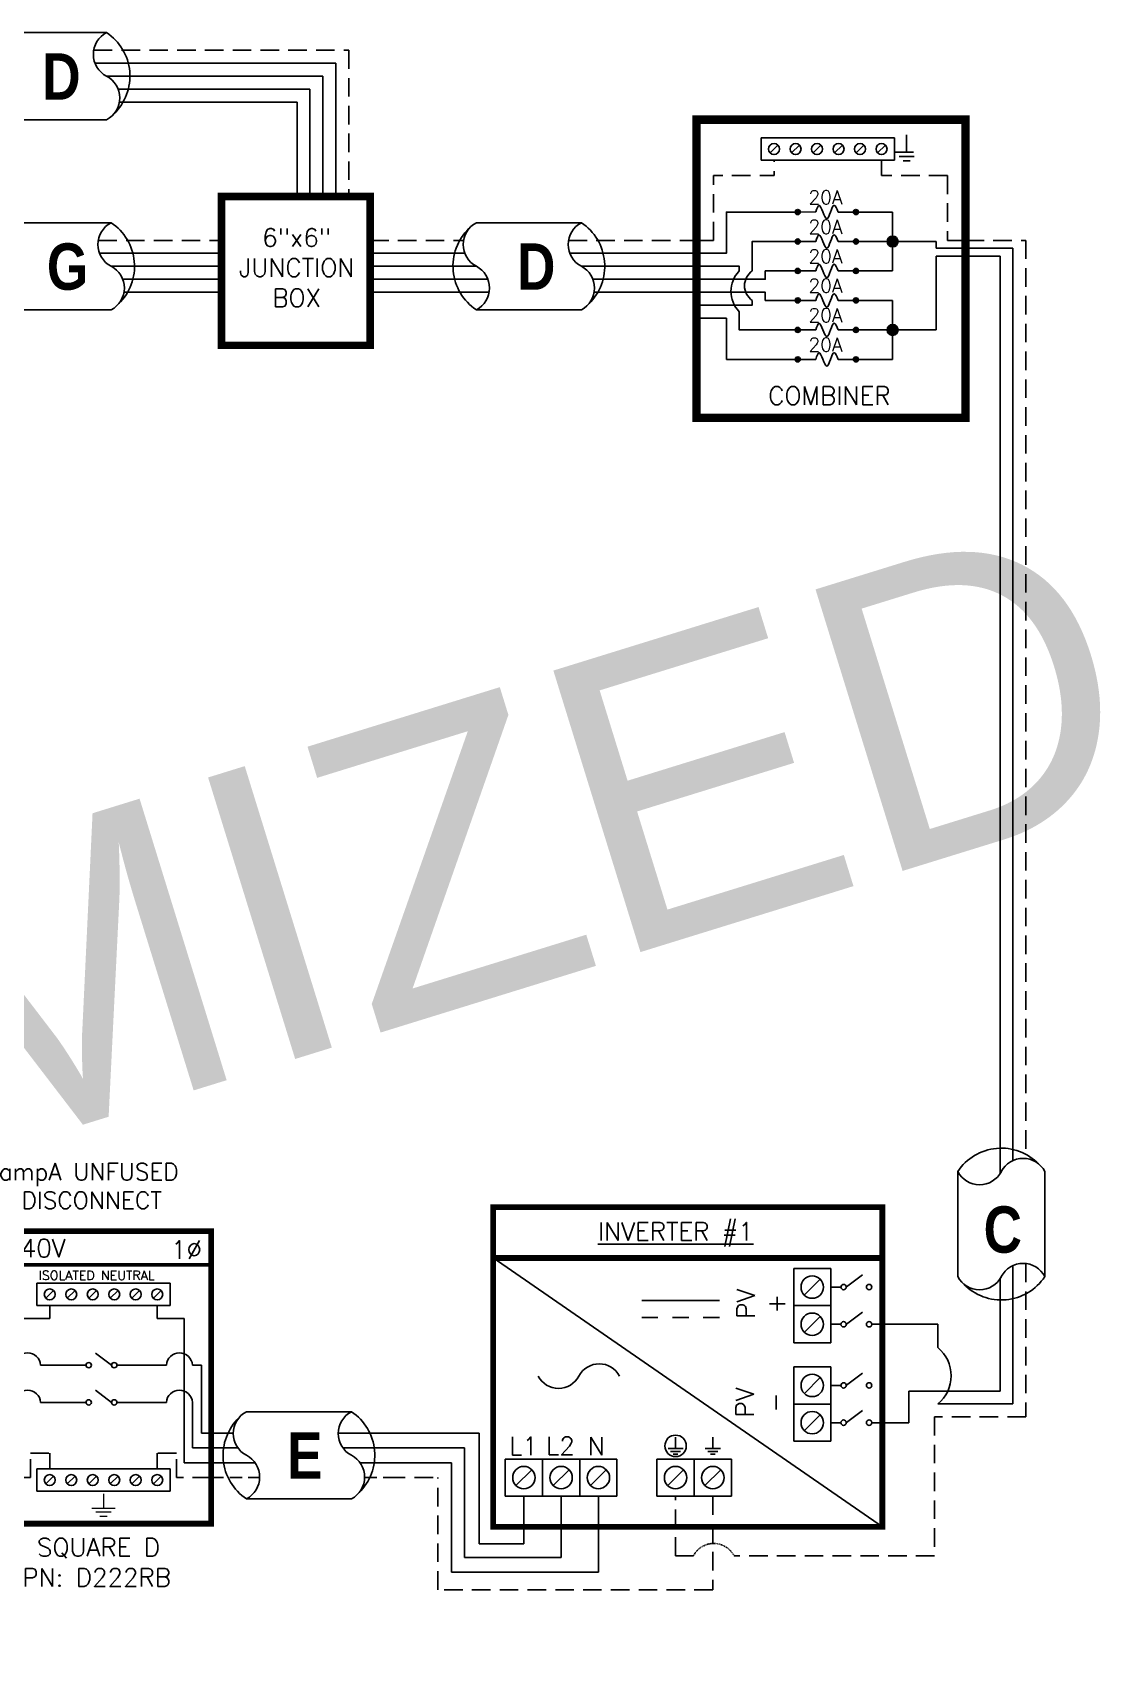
# Model space of a CAD drawing. Header units: feet. Extents: x 14802 to 15625, y 20870 to 21434.
# Drawn here: x 15408.3 to 15625.3, y 21061.4 to 21391.1 of the extents above; entities that cross this region are included whole.
import ezdxf

# ---------------------------------------------------------------- set-up
doc = ezdxf.new("R2010")
doc.units = ezdxf.units.FT
doc.header["$MEASUREMENT"] = 0
doc.linetypes.add('HIDDEN', pattern=[0.375, 0.25, -0.125])
doc.layers.add('TEXT', color=7, linetype='Continuous')
doc.layers.add('Z - TITLEBLOCK TXT', color=7, linetype='Continuous')
doc.styles.add('ONE LINE TXT', font='techb___.ttf')
doc.styles.get("Standard").update_dxf_attribs({"font": 'simplex.shx'})
doc.styles.add('TITLE BBLOCK TEXT', font='ARIALUNI.TTF')

# ---------------------------------------------------------------- blocks, each defined once
blk = doc.blocks.new('6x6box')
at = {"lineweight": 50, "const_width": 1.53}
blk.add_lwpolyline([(30.1, 0), (0, 0), (0, 30.1), (30.1, 30.1)], close=True, dxfattribs=at)
at = {"color": 1, "insert": (15.24, 15.71), "char_height": 3.6576, "width": 0.4767, "attachment_point": 5}
blk.add_mtext('6"x6"  JUNCTION BOX  ', dxfattribs=at)
blk = doc.blocks.new('*U14')
at = {"color": 7, "linetype": 'Continuous'}
for p, q in [((-7.14, 13.31), (-28.39, 13.31)), ((-28.39, -4.31), (-7.14, -4.31))]:
    blk.add_line(p, q, dxfattribs=at)
at = {"color": 7}
for p, q in [((-35.53, 9), (-31.05, 9)), ((-9.81, 9), (0, 9))]:
    blk.add_line(p, q, dxfattribs=at)
at = {"color": 10}
for p, q in [((-35.53, 6), (-30.11, 6)), ((-8.87, 6), (0, 6))]:
    blk.add_line(p, q, dxfattribs=at)
at = {"color": 253}
for p, q in [((-35.53, 3), (-26.66, 3)), ((-5.41, 3), (0, 3))]:
    blk.add_line(p, q, dxfattribs=at)
at = {"color": 92, "linetype": 'HIDDEN', "ltscale": 10}
for p, q in [((-4.48, 0), (0, 0)), ((-35.53, 0), (-25.72, 0))]:
    blk.add_line(p, q, dxfattribs=at)
at = {"linetype": 'Continuous'}
for centre, start, end in [((-26.08, 8.91), 117.6639, 242.3361), ((-4.83, 8.91), 117.6639, 242.3361), ((-30.7, 0.09), 297.6639, 62.3361), ((-9.45, 0.09), 297.6639, 62.3361)]:
    blk.add_arc(centre, 4.98, start, end, dxfattribs=at)
at = {"color": 7, "linetype": 'Continuous'}
for centre, start, end in [((-12.99, 4.5), 313.9732, 56.4265), ((-22.54, 4.5), 133.9732, 236.4265)]:
    blk.add_arc(centre, 10.58, start, end, dxfattribs=at)
blk = doc.blocks.new('unfusedDisconnect')
at = {"lineweight": 50}
blk.add_line((-43.61, 43.06), (0, 43.06), dxfattribs=at)
at = {"color": 1, "linetype": 'Continuous'}
for p, q in [((-35.27, 34.78), (-35.27, 39.32)), ((-35.27, 39.32), (-8.32, 39.32)), ((-8.32, 39.32), (-8.32, 34.78)), ((-8.32, 34.78), (-35.27, 34.78)), ((-23.43, 25.18), (-20.16, 22.74)), ((-31.89, 22.73), (-25.32, 22.73)), ((-19.08, 22.73), (-11.7, 22.73)), ((-23.43, 17.65), (-20.16, 15.2)), ((-31.89, 15.2), (-25.32, 15.2)), ((-19.08, 15.2), (-11.7, 15.19)), ((-35.27, 1.76), (-8.32, 1.76)), ((-35.27, 1.76), (-35.27, -2.78)), ((-8.32, 1.76), (-8.32, -2.78)), ((-8.32, -2.78), (-35.27, -2.78))]:
    blk.add_line(p, q, dxfattribs=at)
at = {"color": 4, "linetype": 'Continuous'}
for p, q in [((-31.89, 37.83), (-33.46, 36.26)), ((-27.53, 37.83), (-29.11, 36.26)), ((-23.18, 37.83), (-24.76, 36.26)), ((-18.83, 37.83), (-20.41, 36.26)), ((-14.48, 37.83), (-16.06, 36.26)), ((-10.13, 37.83), (-11.7, 36.26)), ((-31.89, 0.28), (-33.46, -1.3)), ((-27.53, 0.28), (-29.11, -1.3)), ((-23.18, 0.28), (-24.76, -1.3)), ((-18.83, 0.28), (-20.41, -1.3)), ((-14.48, 0.28), (-16.06, -1.3)), ((-10.13, 0.28), (-11.7, -1.3))]:
    blk.add_line(p, q, dxfattribs=at)
at = {"color": 253, "linetype": 'Continuous'}
for p, q in [((-32.67, 32.17), (-32.67, 34.78)), ((-10.92, 32.17), (-10.92, 34.78)), ((-38.16, 3), (-38.16, 32.17)), ((-38.16, 32.17), (-32.67, 32.17)), ((-5.43, 32.17), (-10.92, 32.17)), ((-5.43, 3), (-5.43, 32.17)), ((-43.61, 3), (-38.16, 3)), ((0, 3), (-5.43, 3))]:
    blk.add_line(p, q, dxfattribs=at)
at = {"color": 7, "linetype": 'Continuous'}
for p, q in [((-41.66, 9), (-41.66, 22.73)), ((-39.8, 22.73), (-41.66, 22.73)), ((-31.89, 22.73), (-34.52, 22.73)), ((-11.7, 22.73), (-9.07, 22.73)), ((-3.79, 22.73), (-1.93, 22.73)), ((-1.93, 9), (-1.93, 22.73))]:
    blk.add_line(p, q, dxfattribs=at)
at = {"color": 10, "linetype": 'Continuous'}
for p, q in [((-39.8, 6), (-39.8, 15.2)), ((-31.89, 15.2), (-34.52, 15.2)), ((-11.7, 15.2), (-9.07, 15.2)), ((-3.79, 6), (-3.79, 15.2)), ((-43.61, 6), (-39.8, 6)), ((0, 6), (-3.79, 6))]:
    blk.add_line(p, q, dxfattribs=at)
at = {"color": 7}
for p, q in [((-43.61, 9), (-41.66, 9)), ((0, 9), (-1.93, 9))]:
    blk.add_line(p, q, dxfattribs=at)
at = {"color": 92, "linetype": 'HIDDEN', "ltscale": 15}
for p, q in [((-36.58, 0), (-36.58, 4.9)), ((-36.58, 4.9), (-32.67, 4.9)), ((-32.67, 4.9), (-32.67, 1.76)), ((-7.01, 4.9), (-10.92, 4.9)), ((-10.92, 4.9), (-10.92, 1.76)), ((-7.01, 0), (-7.01, 4.9)), ((-43.61, 0), (-36.58, 0)), ((0, 0), (-7.01, 0))]:
    blk.add_line(p, q, dxfattribs=at)
at = {"lineweight": 50, "const_width": 1.19}
blk.add_lwpolyline([(-43.61, -9.34), (-43.61, 49.84), (0, 49.84), (0, -9.34)], close=True, dxfattribs=at)
at = {"color": 92, "linetype": 'Continuous', "lineweight": 5, "ltscale": 0.05, "flags": 128}
for points in [[(-24.14, -6.17), (-19.45, -6.17)], [(-21.8, -3.32), (-21.8, -6.17)], [(-20.27, -7.03), (-23.32, -7.03)], [(-21.08, -7.9), (-22.51, -7.9)]]:
    blk.add_lwpolyline(points, dxfattribs=at)
at = {"color": 4, "linetype": 'Continuous'}
for centre in [(-32.67, 37.05), (-28.32, 37.05), (-23.97, 37.05), (-19.62, 37.05), (-15.27, 37.05), (-10.92, 37.05), (-32.67, -0.51), (-28.32, -0.51), (-23.97, -0.51), (-19.62, -0.51), (-15.27, -0.51), (-10.92, -0.51)]:
    blk.add_circle(centre, 1.11, dxfattribs=at)
at = {"color": 1, "linetype": 'Continuous'}
for centre in [(-24.78, 22.73), (-19.62, 22.73), (-24.78, 15.2), (-19.62, 15.2)]:
    blk.add_circle(centre, 0.541, dxfattribs=at)
at = {"color": 7, "linetype": 'Continuous'}
for centre in [(-37.16, 22.58), (-6.43, 22.58)]:
    blk.add_arc(centre, 2.64, 3.2819, 176.7181, dxfattribs=at)
at = {"color": 10, "linetype": 'Continuous'}
for centre in [(-37.16, 15.04), (-6.43, 15.04)]:
    blk.add_arc(centre, 2.64, 3.2819, 176.7181, dxfattribs=at)
at = {"color": 4, "linetype": 'Continuous'}
blk.add_text('ISOLATED NEUTRAL', height=1.8743, dxfattribs=at).set_placement((-34.91, 39.97))
at = {"color": 1}
for s, width, gutter_width, heights, insert, char_height, attachment_point in [('\\A1;\\pi12.228;ampA UNFUSED \\P\\pi16.834;DISCONNECT', 64.922, 0, [11.89], (-55.21, 63.58), 3.4544, 1), ('240V', 0.1481, 0.75, [0], (-35.55, 46.4), 3.658, 5), ('1∅', 0.1481, 0.75, [0], (-4.98, 46.1), 3.658, 5), ('\\A1;\\pi11.999,t30.287;SQUARE D\\P\\pi9.0377,t27.326;PN: D222RB', 51.6906, 0.203, [45.94], (-47.25, -12.27), 3.6576, 1)]:
    blk.add_mtext_dynamic_manual_height_columns(s, width=width, gutter_width=gutter_width, heights=heights, dxfattribs=dict(at, insert=insert, char_height=char_height, attachment_point=attachment_point))
blk = doc.blocks.new('*U28')
at = {"color": 7}
for name, p in [('unfusedDisconnect', (0, 0)), ('*U14', (-43.61, 0))]:
    blk.add_blockref(name, p, dxfattribs=at)
at = {"layer": 'Z - TITLEBLOCK TXT', "color": 1, "linetype": 'Continuous', "insert": (-63.63, 8.88), "char_height": 9.3833, "attachment_point": 1, "style": 'ONE LINE TXT'}
blk.add_mtext_dynamic_manual_height_columns('{\\W1;\\C256;B}', width=0.1385, gutter_width=2.13, heights=[0], dxfattribs=at)
blk = doc.blocks.new('3stringCombiner')
at = {"linetype": 'Continuous'}
h = blk.add_hatch(color=7, dxfattribs=at)
h.dxf.hatch_style = 1
edge = h.paths.add_edge_path()
edge.add_arc((20.51, 41.65), 0.513, 0, 360)
h = blk.add_hatch(color=7, dxfattribs=at)
h.dxf.hatch_style = 1
edge = h.paths.add_edge_path()
edge.add_arc((32.29, 41.65), 0.513, 0, 360)
h = blk.add_hatch(color=254, dxfattribs=at)
h.dxf.hatch_style = 1
edge = h.paths.add_edge_path()
edge.add_arc((39.7, 35.69), 1.11, 0, 360)
h = blk.add_hatch(color=7, dxfattribs=at)
h.dxf.hatch_style = 1
edge = h.paths.add_edge_path()
edge.add_arc((20.51, 35.69), 0.513, 0, 360)
h = blk.add_hatch(color=7, dxfattribs=at)
h.dxf.hatch_style = 1
edge = h.paths.add_edge_path()
edge.add_arc((32.29, 35.69), 0.513, 0, 360)
h = blk.add_hatch(color=7, dxfattribs=at)
h.dxf.hatch_style = 1
edge = h.paths.add_edge_path()
edge.add_arc((20.51, 29.73), 0.513, 0, 360)
h = blk.add_hatch(color=7, dxfattribs=at)
h.dxf.hatch_style = 1
edge = h.paths.add_edge_path()
edge.add_arc((32.29, 29.73), 0.513, 0, 360)
h = blk.add_hatch(color=253, dxfattribs=at)
h.dxf.hatch_style = 1
edge = h.paths.add_edge_path()
edge.add_arc((20.51, 23.77), 0.513, 0, 360)
h = blk.add_hatch(color=253, dxfattribs=at)
h.dxf.hatch_style = 1
edge = h.paths.add_edge_path()
edge.add_arc((32.29, 23.77), 0.513, 0, 360)
h = blk.add_hatch(color=253, dxfattribs=at)
h.dxf.hatch_style = 1
edge = h.paths.add_edge_path()
edge.add_arc((20.51, 17.8), 0.513, 0, 360)
h = blk.add_hatch(color=253, dxfattribs=at)
h.dxf.hatch_style = 1
edge = h.paths.add_edge_path()
edge.add_arc((32.29, 17.8), 0.513, 0, 360)
h = blk.add_hatch(color=254, dxfattribs=at)
h.dxf.hatch_style = 1
edge = h.paths.add_edge_path()
edge.add_arc((39.7, 17.8), 1.11, 0, 360)
h = blk.add_hatch(color=253, dxfattribs=at)
h.dxf.hatch_style = 1
edge = h.paths.add_edge_path()
edge.add_arc((20.51, 11.84), 0.513, 0, 360)
h = blk.add_hatch(color=253, dxfattribs=at)
h.dxf.hatch_style = 1
edge = h.paths.add_edge_path()
edge.add_arc((32.29, 11.84), 0.513, 0, 360)
at = {"color": 1, "linetype": 'Continuous'}
for p, q in [((13.11, 52.12), (13.11, 56.66)), ((13.11, 56.66), (40.06, 56.66)), ((40.06, 56.66), (40.06, 52.12)), ((40.06, 52.12), (13.11, 52.12)), ((21.03, 41.65), (24.16, 41.66)), ((28.66, 41.65), (31.78, 41.65)), ((21.03, 35.69), (24.16, 35.69)), ((28.66, 35.69), (31.78, 35.69)), ((21.03, 29.73), (24.16, 29.73)), ((28.66, 29.73), (31.78, 29.73)), ((21.03, 23.77), (24.16, 23.77)), ((28.66, 23.77), (31.78, 23.77)), ((21.03, 17.8), (24.16, 17.81)), ((28.66, 17.8), (31.78, 17.8)), ((21.03, 11.84), (24.16, 11.85)), ((28.66, 11.84), (31.78, 11.84))]:
    blk.add_line(p, q, dxfattribs=at)
at = {"color": 4, "linetype": 'Continuous'}
for p, q in [((16.49, 55.18), (14.92, 53.6)), ((20.84, 55.18), (19.27, 53.6)), ((25.19, 55.18), (23.62, 53.6)), ((29.54, 55.18), (27.97, 53.6)), ((33.89, 55.18), (32.32, 53.6)), ((38.25, 55.18), (36.67, 53.6))]:
    blk.add_line(p, q, dxfattribs=at)
at = {"color": 92, "linetype": 'HIDDEN', "ltscale": 15}
for p, q in [((37.46, 49.04), (37.46, 52.12)), ((50.81, 49.04), (37.46, 49.04)), ((50.81, 49.04), (50.81, 35.92)), ((0, 35.92), (3.44, 35.92)), ((50.81, 35.92), (54.46, 35.92))]:
    blk.add_line(p, q, dxfattribs=at)
at = {"color": 7, "linetype": 'Continuous'}
for p, q in [((0, 33.3), (3.44, 33.3)), ((48.55, 35.69), (39.7, 35.69)), ((48.55, 34.31), (48.55, 35.69)), ((48.55, 34.31), (54.46, 34.31)), ((0, 28.06), (3.43, 28.06)), ((0, 22.81), (3.44, 22.81))]:
    blk.add_line(p, q, dxfattribs=at)
at = {"color": 253, "linetype": 'Continuous'}
for p, q in [((0, 30.68), (3.44, 30.68)), ((48.55, 32.71), (48.55, 17.8)), ((48.55, 32.71), (54.46, 32.71)), ((0, 25.43), (3.44, 25.43)), ((0, 20.19), (3.44, 20.19)), ((6.06, 20.19), (6.06, 11.84)), ((48.55, 17.8), (39.7, 17.8)), ((6.06, 11.84), (13.92, 11.84))]:
    blk.add_line(p, q, dxfattribs=at)
at = {"lineweight": 50, "const_width": 1.71}
blk.add_lwpolyline([(54.46, 0), (0, 0), (0, 60.34), (54.46, 60.34)], close=True, dxfattribs=at)
blk.add_lwpolyline([(54.46, 0), (0, 0), (0, 60.34), (54.46, 60.34)], close=True, dxfattribs=at)
at = {"color": 92, "linetype": 'HIDDEN', "ltscale": 15, "flags": 128}
for points in [[(42.53, 57.24), (42.53, 53.74)], [(40.18, 53.74), (44.87, 53.74)], [(44.05, 52.87), (41, 52.87)], [(3.44, 35.92), (3.44, 49.04), (15.71, 49.04), (15.71, 52.12)], [(43.24, 52.01), (41.81, 52.01)]]:
    blk.add_lwpolyline(points, dxfattribs=at)
at = {"color": 7, "linetype": 'Continuous', "flags": 128}
for points in [[(3.44, 33.3), (6.06, 33.3), (6.06, 41.65), (13.92, 41.65)], [(13.92, 41.65), (20.51, 41.65)], [(32.29, 41.65), (39.7, 41.65)], [(39.7, 41.65), (39.7, 29.73)], [(11.3, 29.73), (11.3, 35.69), (13.92, 35.69)], [(13.92, 35.69), (20.51, 35.69)], [(13.92, 35.69), (20.51, 35.69)], [(32.29, 35.69), (39.7, 35.69)], [(3.43, 28.06), (13.92, 28.06), (13.92, 29.73)], [(13.92, 29.73), (20.51, 29.73)], [(13.92, 29.73), (20.51, 29.73)], [(32.29, 29.73), (39.7, 29.73)], [(3.44, 22.81), (11.3, 22.81), (11.3, 23.77)]]:
    blk.add_lwpolyline(points, dxfattribs=at)
at = {"color": 253, "linetype": 'Continuous', "flags": 128}
for points in [[(3.44, 30.68), (8.68, 30.68), (8.68, 29.73)], [(3.44, 25.43), (13.92, 25.43), (13.92, 23.77)], [(13.92, 23.77), (20.51, 23.77)], [(13.92, 23.77), (20.51, 23.77)], [(32.29, 23.77), (39.7, 23.77)], [(39.7, 23.77), (39.7, 11.84)], [(6.06, 20.19), (3.44, 20.19)], [(8.68, 21.46), (8.68, 17.8), (13.92, 17.8)], [(13.92, 17.8), (20.51, 17.8)], [(13.92, 17.8), (20.51, 17.8)], [(32.29, 17.8), (39.7, 17.8)], [(13.92, 11.84), (20.51, 11.84)], [(32.29, 11.84), (39.7, 11.84)]]:
    blk.add_lwpolyline(points, dxfattribs=at)
at = {"color": 4, "linetype": 'Continuous'}
for centre in [(15.71, 54.39), (20.06, 54.39), (24.41, 54.39), (28.76, 54.39), (33.11, 54.39), (37.46, 54.39)]:
    blk.add_circle(centre, 1.11, dxfattribs=at)
at = {"color": 7, "linetype": 'Continuous'}
for centre, radius in [((20.51, 41.65), 0.513), ((32.29, 41.65), 0.513), ((39.7, 35.69), 1.11), ((39.7, 35.69), 1.11), ((20.51, 35.69), 0.513), ((32.29, 35.69), 0.513), ((20.51, 29.73), 0.513), ((32.29, 29.73), 0.513), ((39.7, 17.8), 1.11), ((39.7, 17.8), 1.11)]:
    blk.add_circle(centre, radius, dxfattribs=at)
at = {"color": 253, "linetype": 'Continuous'}
for centre in [(20.51, 23.77), (32.29, 23.77), (20.51, 17.8), (32.29, 17.8), (20.51, 11.84), (32.29, 11.84)]:
    blk.add_circle(centre, 0.513, dxfattribs=at)
blk.add_arc((12.9, 25.59), 5.91, 135.6055, 224.3945, dxfattribs=at)
at = {"color": 7, "linetype": 'Continuous'}
blk.add_arc((13.34, 26.75), 3.61, 124.3567, 235.6433, dxfattribs=at)
at = {"color": 1, "linetype": 'Continuous'}
for points in [[(24.16, 41.66), (24.82, 42.99), (26.41, 40.31), (27.87, 42.99), (28.66, 41.65)], [(24.16, 35.69), (24.82, 37.03), (26.41, 34.34), (27.87, 37.03), (28.66, 35.69)], [(24.16, 29.73), (24.82, 31.07), (26.41, 28.38), (27.87, 31.07), (28.66, 29.73)], [(24.16, 23.77), (24.82, 25.11), (26.41, 22.42), (27.87, 25.11), (28.66, 23.77)], [(24.16, 17.81), (24.82, 19.15), (26.41, 16.46), (27.87, 19.15), (28.66, 17.8)], [(24.16, 11.85), (24.82, 13.19), (26.41, 10.5), (27.87, 13.19), (28.66, 11.84)]]:
    blk.add_spline(points, degree=3, dxfattribs=at)
for p in [(22.67, 43.23), (22.67, 37.27), (22.67, 31.31), (22.67, 25.35), (22.67, 19.39), (22.67, 13.43)]:
    blk.add_text('20A', height=2.778, dxfattribs=at).set_placement(p)
at = {"color": 1, "insert": (26.91, 4.5), "char_height": 3.658, "attachment_point": 5}
blk.add_mtext_dynamic_manual_height_columns('COMBINER', width=1.1897, gutter_width=7.17, heights=[0], dxfattribs=at)

msp = doc.modelspace()

# ---------------------------------------------------------------- linework, layer by layer
at = {"color": 7, "linetype": 'Continuous'}
for p, q in [((15423.32, 21391.11), (15402.08, 21391.11)), ((15420.99, 21384.91), (15469.74, 21384.91)), ((15469.74, 21384.91), (15469.74, 21357.94)), ((15425.66, 21379.67), (15464.49, 21379.67)), ((15464.49, 21379.67), (15464.49, 21357.94)), ((15402.08, 21373.48), (15423.32, 21373.48)), ((15424.25, 21352.65), (15403, 21352.65)), ((15519.41, 21352.65), (15498.16, 21352.65)), ((15421.91, 21346.46), (15446.56, 21346.46)), ((15476.67, 21346.46), (15495.83, 21346.46)), ((15517.07, 21346.46), (15542.7, 21346.46)), ((15606.76, 21347.47), (15606.76, 21162.93)), ((15426.58, 21341.22), (15446.56, 21341.22)), ((15476.67, 21341.22), (15500.5, 21341.22)), ((15521.74, 21341.22), (15542.7, 21341.22)), ((15403, 21335.02), (15424.25, 21335.02)), ((15498.16, 21335.02), (15519.41, 21335.02)), ((15595.59, 21160.71), (15595.59, 21139.46)), ((15613.22, 21139.46), (15613.22, 21160.71)), ((15580.33, 21088.85), (15501.56, 21143.23)), ((15606.76, 21141.69), (15606.76, 21113.69)), ((15547.38, 21134.62), (15531.62, 21134.62)), ((15534.91, 21131.21), (15531.62, 21131.21)), ((15541.15, 21131.21), (15537.85, 21131.21)), ((15547.38, 21131.21), (15544.09, 21131.21)), ((15591.59, 21129.81), (15578.19, 21129.81)), ((15591.59, 21125.09), (15591.59, 21129.81)), ((15606.76, 21113.69), (15591.59, 21113.69)), ((15480.02, 21107.81), (15498.72, 21107.81)), ((15498.72, 21107.81), (15498.72, 21085.43)), ((15507.78, 21095.02), (15507.78, 21085.43)), ((15507.78, 21085.43), (15498.72, 21085.43))]:
    msp.add_line(p, q, dxfattribs=at)
at = {"color": 253, "linetype": 'Continuous'}
for p, q in [((15423.32, 21382.29), (15467.12, 21382.29)), ((15467.12, 21382.29), (15467.12, 21357.94)), ((15425.92, 21377.05), (15461.87, 21377.05)), ((15461.87, 21377.05), (15461.87, 21357.94)), ((15597.16, 21345.87), (15604.14, 21345.87)), ((15604.14, 21345.87), (15604.14, 21160.27)), ((15424.25, 21343.84), (15446.56, 21343.84)), ((15476.67, 21343.84), (15498.16, 21343.84)), ((15519.41, 21343.84), (15542.7, 21343.84)), ((15426.84, 21338.59), (15446.56, 21338.59)), ((15476.67, 21338.59), (15500.76, 21338.59)), ((15522, 21338.59), (15542.7, 21338.59)), ((15604.14, 21139.02), (15604.14, 21116.31)), ((15604.14, 21116.31), (15585.68, 21116.31)), ((15585.68, 21116.31), (15585.68, 21109.91)), ((15585.68, 21109.91), (15578.19, 21109.91)), ((15480.02, 21101.81), (15493.11, 21101.81)), ((15493.11, 21079.66), (15493.11, 21101.81)), ((15522.85, 21095.02), (15522.85, 21079.66)), ((15522.85, 21079.66), (15493.11, 21079.66))]:
    msp.add_line(p, q, dxfattribs=at)
at = {"color": 92, "linetype": 'HIDDEN', "ltscale": 15}
for p, q in [((15597.16, 21349.08), (15609.39, 21349.08)), ((15609.39, 21349.08), (15609.39, 21163.34)), ((15609.39, 21142.1), (15609.39, 21111.07)), ((15609.39, 21111.07), (15590.88, 21111.07)), ((15590.88, 21111.07), (15590.88, 21082.98)), ((15480.02, 21098.81), (15490.38, 21098.81)), ((15490.38, 21076.11), (15490.38, 21098.81)), ((15538.48, 21082.98), (15538.48, 21095.02)), ((15546.02, 21095.02), (15546.02, 21076.11)), ((15538.48, 21082.98), (15542.09, 21082.98)), ((15590.88, 21082.98), (15550.32, 21082.98)), ((15546.02, 21076.11), (15490.38, 21076.11))]:
    msp.add_line(p, q, dxfattribs=at)
at = {"color": 7}
msp.add_line((15597.16, 21347.47), (15606.76, 21347.47), dxfattribs=at)
at = {"color": 1, "linetype": 'Continuous'}
for p, q in [((15562.38, 21126.04), (15562.38, 21141.11)), ((15562.38, 21141.11), (15569.91, 21141.11)), ((15562.38, 21126.04), (15562.38, 21141.11)), ((15569.91, 21141.11), (15569.91, 21126.04)), ((15569.91, 21141.11), (15569.91, 21133.58)), ((15569.91, 21137.34), (15571.95, 21137.34)), ((15576.34, 21139.8), (15573.08, 21137.36)), ((15569.91, 21133.58), (15562.38, 21133.58)), ((15576.34, 21132.27), (15573.08, 21129.83)), ((15569.91, 21129.81), (15571.95, 21129.81)), ((15569.91, 21126.04), (15562.38, 21126.04)), ((15562.38, 21106.15), (15562.38, 21121.21)), ((15562.38, 21121.21), (15569.91, 21121.21)), ((15569.91, 21121.21), (15569.91, 21113.68)), ((15569.91, 21117.45), (15571.95, 21117.45)), ((15576.34, 21119.91), (15573.08, 21117.47)), ((15569.91, 21113.68), (15562.38, 21113.68)), ((15569.91, 21113.68), (15569.91, 21106.15)), ((15576.34, 21112.37), (15573.08, 21109.93)), ((15569.91, 21109.91), (15571.95, 21109.91)), ((15569.91, 21106.15), (15562.38, 21106.15)), ((15504.01, 21102.55), (15519.08, 21102.55)), ((15504.01, 21095.02), (15504.01, 21102.55)), ((15504.01, 21102.55), (15511.54, 21102.55)), ((15511.54, 21102.55), (15511.54, 21095.02)), ((15519.08, 21102.55), (15519.08, 21095.02)), ((15519.08, 21102.55), (15526.61, 21102.55)), ((15526.61, 21102.55), (15526.61, 21095.02)), ((15534.72, 21102.55), (15549.79, 21102.55)), ((15534.72, 21095.02), (15534.72, 21102.55)), ((15534.72, 21102.55), (15542.25, 21102.55)), ((15542.25, 21102.55), (15542.25, 21095.02)), ((15549.79, 21102.55), (15549.79, 21095.02)), ((15519.08, 21095.02), (15504.01, 21095.02)), ((15519.08, 21095.02), (15526.61, 21095.02)), ((15549.79, 21095.02), (15534.72, 21095.02))]:
    msp.add_line(p, q, dxfattribs=at)
at = {"color": 4, "linetype": 'Continuous'}
for p, q in [((15567.75, 21138.95), (15564.54, 21135.74)), ((15567.75, 21131.42), (15564.54, 21128.2)), ((15567.75, 21119.05), (15564.54, 21115.84)), ((15567.75, 21111.52), (15564.54, 21108.31)), ((15509.38, 21100.39), (15506.17, 21097.18)), ((15516.92, 21100.39), (15513.7, 21097.18)), ((15524.45, 21100.39), (15521.24, 21097.18)), ((15540.09, 21100.39), (15536.88, 21097.18)), ((15547.63, 21100.39), (15544.41, 21097.18))]:
    msp.add_line(p, q, dxfattribs=at)
at = {"color": 10, "linetype": 'Continuous'}
for p, q in [((15480.02, 21104.81), (15495.78, 21104.81)), ((15495.78, 21104.81), (15495.78, 21082.62)), ((15515.31, 21095.02), (15515.31, 21082.62)), ((15515.31, 21082.62), (15495.78, 21082.62))]:
    msp.add_line(p, q, dxfattribs=at)
at = {"color": 7, "lineweight": 50, "const_width": 1.19}
msp.add_lwpolyline([(15501.56, 21088.85), (15501.56, 21153.51), (15580.33, 21153.51), (15580.33, 21088.85)], close=True, dxfattribs=at)
at = {"lineweight": 50, "const_width": 1.19}
msp.add_lwpolyline([(15501.56, 21143.23), (15501.56, 21153.51), (15580.33, 21153.51), (15580.33, 21143.23)], close=True, dxfattribs=at)
at = {"color": 92, "linetype": 'Continuous', "flags": 128}
for points in [[(15538.49, 21106.96), (15538.48, 21104.66)], [(15546.02, 21106.96), (15546.02, 21104.66)], [(15536.95, 21104.66), (15540.02, 21104.66)], [(15539.49, 21104.09), (15537.48, 21104.09)], [(15544.48, 21104.66), (15547.55, 21104.66)], [(15547.02, 21104.09), (15545.01, 21104.09)], [(15538.95, 21103.52), (15538.01, 21103.52)], [(15546.49, 21103.52), (15545.55, 21103.52)]]:
    msp.add_lwpolyline(points, dxfattribs=at)
at = {"color": 4, "linetype": 'Continuous'}
for centre in [(15566.14, 21137.34), (15566.14, 21129.81), (15566.14, 21117.45), (15566.14, 21109.91), (15507.78, 21098.79), (15515.31, 21098.79), (15522.85, 21098.79), (15538.48, 21098.79), (15546.02, 21098.79)]:
    msp.add_circle(centre, 2.27, dxfattribs=at)
at = {"color": 1, "linetype": 'Continuous'}
for centre in [(15572.49, 21137.34), (15577.65, 21137.34), (15572.49, 21129.81), (15577.65, 21129.81), (15572.49, 21117.45), (15577.65, 21117.45), (15572.49, 21109.91), (15577.65, 21109.91)]:
    msp.add_circle(centre, 0.541, dxfattribs=at)
at = {"color": 92, "linetype": 'Continuous'}
msp.add_circle((15538.48, 21105.22), 2.17, dxfattribs=at)
at = {"color": 7, "linetype": 'Continuous'}
for centre, start, end in [((15417.47, 21382.29), 313.9732, 56.4265), ((15418.4, 21343.84), 313.9732, 56.4265), ((15504.01, 21343.84), 133.9732, 236.4265), ((15513.56, 21343.84), 313.9732, 56.4265), ((15604.4, 21154.86), 43.9732, 146.4265), ((15604.4, 21145.31), 223.9732, 326.4265)]:
    msp.add_arc(centre, 10.58, start, end, dxfattribs=at)
at = {"linetype": 'Continuous'}
for centre, radius, start, end in [((15608.81, 21158.4), 4.98, 27.6639, 152.3361), ((15600, 21163.02), 4.98, 207.6639, 332.3361), ((15608.81, 21137.15), 4.98, 27.6639, 152.3361), ((15600, 21141.77), 4.98, 207.6639, 332.3361), ((15586.82, 21119.39), 7.43, 309.9338, 50.0662), ((15523.03, 21117.17), 4.65, 27.6639, 152.3361), ((15514.79, 21121.49), 4.65, 207.6639, 332.3361)]:
    msp.add_arc(centre, radius, start, end, dxfattribs=at)
at = {"color": 92, "linetype": 'HIDDEN', "ltscale": 0.3}
msp.add_arc((15546.2, 21080.82), 4.65, 27.6639, 152.3361, dxfattribs=at)
at = {"layer": 'TEXT', "color": 92, "linetype": 'HIDDEN', "ltscale": 15}
for p, q in [((15420.73, 21387.54), (15472.36, 21387.54)), ((15472.36, 21387.54), (15472.36, 21357.94)), ((15421.65, 21349.08), (15446.56, 21349.08)), ((15476.67, 21349.08), (15495.57, 21349.08)), ((15516.81, 21349.08), (15542.7, 21349.08))]:
    msp.add_line(p, q, dxfattribs=at)
at = {"layer": 'Z - TITLEBLOCK TXT', "linetype": 'Continuous'}
for centre, start, end in [((15425.63, 21386.7), 117.6639, 242.3361), ((15421.01, 21377.89), 297.6639, 62.3361), ((15426.56, 21348.24), 117.6639, 242.3361), ((15500.47, 21348.24), 117.6639, 242.3361), ((15521.72, 21348.24), 117.6639, 242.3361), ((15421.94, 21339.43), 297.6639, 62.3361), ((15495.85, 21339.43), 297.6639, 62.3361), ((15517.1, 21339.43), 297.6639, 62.3361)]:
    msp.add_arc(centre, 4.98, start, end, dxfattribs=at)

# ---------------------------------------------------------------- block references
at = {"color": 7}
for name, p in [('3stringCombiner', (15542.7, 21313.16)), ('6x6box', (15446.56, 21327.84)), ('*U28', (15444.49, 21098.81)), ('*U14', (15480.02, 21098.81))]:
    msp.add_blockref(name, p, dxfattribs=at)

# ---------------------------------------------------------------- texts
at = {"color": 1, "linetype": 'Continuous'}
msp.add_text('%%UINVERTER #1', height=3.6576, dxfattribs=at).set_placement((15522.77, 21146.77))
at = {"color": 1, "linetype": 'Continuous', "char_height": 9.3833, "attachment_point": 1, "style": 'ONE LINE TXT'}
for s, insert in [('{\\W1;\\C256;D}', (15410.31, 21386.92)), ('{\\W1;\\C256;G}', (15411.24, 21348.47)), ('{\\W1;\\C256;D}', (15506.4, 21348.47)), ('{\\W1;\\C256;C}', (15600.82, 21153.67)), ('{\\W1;\\C256;E}', (15459.87, 21107.94))]:
    msp.add_mtext_dynamic_manual_height_columns(s, width=0.1385, gutter_width=2.13, heights=[0], dxfattribs=dict(at, insert=insert))
at = {"color": 1, "char_height": 3.658, "attachment_point": 5, "rotation": 90}
for s, width, insert in [('PV +', 2.8378, (15555.75, 21133.98)), ('PV -', 2.8013, (15555.53, 21114.01))]:
    msp.add_mtext_dynamic_manual_height_columns(s, width=width, gutter_width=0.75, heights=[0], dxfattribs=dict(at, insert=insert))
at = {"color": 1, "attachment_point": 5}
for s, insert, char_height in [('L1', (15507.72, 21105.19), 3.658), ('L2', (15515.18, 21105.22), 3.658), ('N', (15522.43, 21105.17), 3.66)]:
    msp.add_mtext_dynamic_manual_height_columns(s, width=0.1481, gutter_width=0.75, heights=[0], dxfattribs=dict(at, insert=insert, char_height=char_height))
at = {"layer": 'Defpoints', "color": 1, "style": 'TITLE BBLOCK TEXT'}
msp.add_text('NEEDS CUSTOMIZED', height=59.6129, rotation=17.1954, dxfattribs=at).set_placement((14813.31, 20982.89))

doc.saveas('drawing.dxf')
